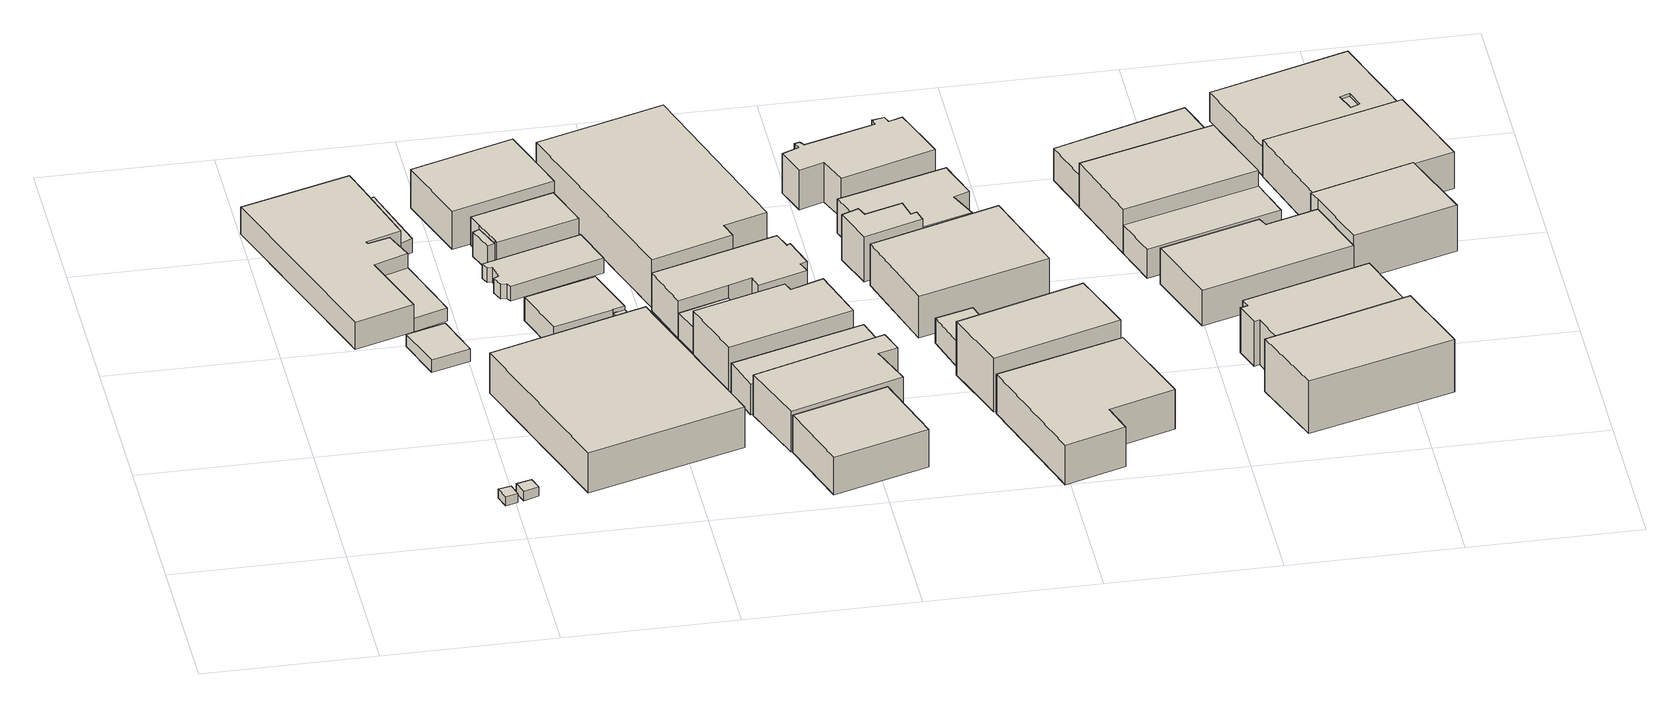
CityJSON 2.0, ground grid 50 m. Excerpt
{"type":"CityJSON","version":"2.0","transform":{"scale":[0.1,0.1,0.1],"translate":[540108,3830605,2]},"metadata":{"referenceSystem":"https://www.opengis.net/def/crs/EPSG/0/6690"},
"CityObjects":{
"building1":{"type":"Building","attributes":{"計測周辺長":16.02,"1/2500図郭":93,"区名":"住之江区","町丁目名称":"南港東３丁目","街区番号":4,"class":"3001","usage":"454","storeysAboveGround":1,"BuildingDetailAttribute.buildingRoofEdgeArea":15.94,"BuildingDetailAttribute.buildingStructureType":"610","BuildingDetailAttribute.buildingStructureOrgType":"2","BuildingDetailAttribute.detailedUsage":"1930","BuildingDetailAttribute.specifiedBuildingCoverageRate":0.6,"BuildingDetailAttribute.surveyYear":2017,"BuildingTsunamiRiskAttribute.description":"1","BuildingTsunamiRiskAttribute.rank":"1","BuildingTsunamiRiskAttribute.depth":0.04,"BuildingHighTideRiskAttribute.description":"1","BuildingHighTideRiskAttribute.rank":"2","BuildingHighTideRiskAttribute.depth":2.85,"BuildingIDAttribute.prefecture":"27","BuildingIDAttribute.city":"27125"},"geometry":[{"type":"Solid","lod":"1","boundaries":[[[[0,1,2,3]],[[2,4,5,3]],[[1,6,4,2]],[[0,7,6,1]],[[3,5,7,0]],[[4,6,7,5]]]]}]},
"building2":{"type":"Building","attributes":{"計測周辺長":18.03,"1/2500図郭":93,"区名":"住之江区","町丁目名称":"南港東３丁目","街区番号":4,"class":"3001","usage":"454","storeysAboveGround":1,"BuildingDetailAttribute.buildingRoofEdgeArea":20.28,"BuildingDetailAttribute.buildingStructureType":"610","BuildingDetailAttribute.buildingStructureOrgType":"2","BuildingDetailAttribute.detailedUsage":"1930","BuildingDetailAttribute.specifiedBuildingCoverageRate":0.6,"BuildingDetailAttribute.surveyYear":2017,"BuildingTsunamiRiskAttribute.description":"1","BuildingTsunamiRiskAttribute.rank":"1","BuildingTsunamiRiskAttribute.depth":0.1,"BuildingHighTideRiskAttribute.description":"1","BuildingHighTideRiskAttribute.rank":"2","BuildingHighTideRiskAttribute.depth":2.89,"BuildingIDAttribute.prefecture":"27","BuildingIDAttribute.city":"27125"},"geometry":[{"type":"Solid","lod":"1","boundaries":[[[[8,9,10,11]],[[10,12,13,11]],[[9,14,12,10]],[[8,15,14,9]],[[11,13,15,8]],[[12,14,15,13]]]]}]},
"building3":{"type":"Building","attributes":{"計測周辺長":208.59,"1/2500図郭":93,"区名":"住之江区","町丁目名称":"南港東３丁目","街区番号":4,"class":"3001","usage":"441","measuredHeight":8.8,"storeysAboveGround":1,"BuildingDetailAttribute.buildingRoofEdgeArea":1751.67,"BuildingDetailAttribute.buildingStructureType":"610","BuildingDetailAttribute.buildingStructureOrgType":"2","BuildingDetailAttribute.detailedUsage":"1510","BuildingDetailAttribute.specifiedBuildingCoverageRate":0.6,"BuildingDetailAttribute.surveyYear":2017,"BuildingTsunamiRiskAttribute.description":"1","BuildingTsunamiRiskAttribute.rank":"1","BuildingTsunamiRiskAttribute.depth":0.17,"BuildingHighTideRiskAttribute.description":"1","BuildingHighTideRiskAttribute.rank":"2","BuildingHighTideRiskAttribute.depth":2.84,"BuildingIDAttribute.prefecture":"27","BuildingIDAttribute.city":"27125"},"geometry":[{"type":"Solid","lod":"1","boundaries":[[[[16,17,18,19,20,21,22,23,24,25,26]],[[25,27,28,26]],[[24,29,27,25]],[[23,30,29,24]],[[22,31,30,23]],[[21,32,31,22]],[[20,33,32,21]],[[19,34,33,20]],[[18,35,34,19]],[[17,36,35,18]],[[16,37,36,17]],[[26,28,37,16]],[[27,29,30,31,32,33,34,35,36,37,28]]]]}]},
"building4":{"type":"Building","attributes":{"計測周辺長":52.98,"1/2500図郭":93,"区名":"住之江区","町丁目名称":"南港東３丁目","街区番号":4,"class":"3001","usage":"454","measuredHeight":3.9,"storeysAboveGround":1,"BuildingDetailAttribute.buildingRoofEdgeArea":173.56,"BuildingDetailAttribute.buildingStructureType":"610","BuildingDetailAttribute.buildingStructureOrgType":"2","BuildingDetailAttribute.detailedUsage":"1930","BuildingDetailAttribute.specifiedBuildingCoverageRate":0.6,"BuildingDetailAttribute.surveyYear":2017,"BuildingTsunamiRiskAttribute.description":"1","BuildingTsunamiRiskAttribute.rank":"1","BuildingTsunamiRiskAttribute.depth":0.05,"BuildingHighTideRiskAttribute.description":"1","BuildingHighTideRiskAttribute.rank":"2","BuildingHighTideRiskAttribute.depth":2.8,"BuildingIDAttribute.prefecture":"27","BuildingIDAttribute.city":"27125"},"geometry":[{"type":"Solid","lod":"1","boundaries":[[[[38,39,40,41]],[[40,42,43,41]],[[39,44,42,40]],[[38,45,44,39]],[[41,43,45,38]],[[42,44,45,43]]]]}]},
"building5":{"type":"Building","attributes":{"計測周辺長":66.57,"1/2500図郭":93,"区名":"住之江区","町丁目名称":"南港東３丁目","街区番号":4,"class":"3003","usage":"441","measuredHeight":4.3,"storeysAboveGround":1,"BuildingDetailAttribute.buildingRoofEdgeArea":240.69,"BuildingDetailAttribute.buildingStructureType":"610","BuildingDetailAttribute.buildingStructureOrgType":"2","BuildingDetailAttribute.detailedUsage":"1510","BuildingDetailAttribute.specifiedBuildingCoverageRate":0.6,"BuildingDetailAttribute.surveyYear":2017,"BuildingTsunamiRiskAttribute.description":"1","BuildingTsunamiRiskAttribute.rank":"1","BuildingTsunamiRiskAttribute.depth":0.24,"BuildingHighTideRiskAttribute.description":"1","BuildingHighTideRiskAttribute.rank":"2","BuildingHighTideRiskAttribute.depth":2.92,"BuildingIDAttribute.prefecture":"27","BuildingIDAttribute.city":"27125"},"geometry":[{"type":"Solid","lod":"1","boundaries":[[[[20,19,46,21]],[[46,47,48,21]],[[19,49,47,46]],[[20,50,49,19]],[[21,48,50,20]],[[47,49,50,48]]]]}]},
"building6":{"type":"Building","attributes":{"計測周辺長":54.64,"1/2500図郭":93,"区名":"住之江区","町丁目名称":"南港東３丁目","街区番号":4,"class":"3003","usage":"441","measuredHeight":4.6,"storeysAboveGround":1,"BuildingDetailAttribute.buildingRoofEdgeArea":91.12,"BuildingDetailAttribute.buildingStructureType":"610","BuildingDetailAttribute.buildingStructureOrgType":"2","BuildingDetailAttribute.detailedUsage":"1510","BuildingDetailAttribute.specifiedBuildingCoverageRate":0.6,"BuildingDetailAttribute.surveyYear":2017,"BuildingTsunamiRiskAttribute.description":"1","BuildingTsunamiRiskAttribute.rank":"1","BuildingTsunamiRiskAttribute.depth":0.3,"BuildingHighTideRiskAttribute.description":"1","BuildingHighTideRiskAttribute.rank":"2","BuildingHighTideRiskAttribute.depth":2.96,"BuildingIDAttribute.prefecture":"27","BuildingIDAttribute.city":"27125"},"geometry":[{"type":"Solid","lod":"1","boundaries":[[[[51,52,53,54]],[[53,55,56,54]],[[52,57,55,53]],[[51,58,57,52]],[[54,56,58,51]],[[55,57,58,56]]]]}]},
"building7":{"type":"Building","attributes":{"class":"3001","BuildingDetailAttribute.specifiedBuildingCoverageRate":0.6,"BuildingDetailAttribute.surveyYear":2017,"BuildingTsunamiRiskAttribute.description":"1","BuildingTsunamiRiskAttribute.rank":"1","BuildingTsunamiRiskAttribute.depth":0.11,"BuildingHighTideRiskAttribute.description":"1","BuildingHighTideRiskAttribute.rank":"2","BuildingHighTideRiskAttribute.depth":2.83,"BuildingIDAttribute.prefecture":"27","BuildingIDAttribute.city":"27125"},"geometry":[{"type":"Solid","lod":"1","boundaries":[[[[59,60,61,62]],[[61,63,64,62]],[[60,65,63,61]],[[59,66,65,60]],[[62,64,66,59]],[[63,65,66,64]]]]}]},
"building8":{"type":"Building","attributes":{"計測周辺長":209.37,"1/2500図郭":93,"区名":"住之江区","町丁目名称":"南港東３丁目","街区番号":4,"class":"3002","usage":"454","measuredHeight":13.2,"storeysAboveGround":4,"BuildingDetailAttribute.buildingRoofEdgeArea":2722.62,"BuildingDetailAttribute.buildingStructureType":"610","BuildingDetailAttribute.buildingStructureOrgType":"2","BuildingDetailAttribute.detailedUsage":"1930","BuildingDetailAttribute.specifiedBuildingCoverageRate":0.6,"BuildingDetailAttribute.surveyYear":2017,"BuildingTsunamiRiskAttribute.description":"1","BuildingTsunamiRiskAttribute.rank":"1","BuildingTsunamiRiskAttribute.depth":0.08,"BuildingHighTideRiskAttribute.description":"1","BuildingHighTideRiskAttribute.rank":"2","BuildingHighTideRiskAttribute.depth":2.81,"BuildingIDAttribute.prefecture":"27","BuildingIDAttribute.city":"27125"},"geometry":[{"type":"Solid","lod":"1","boundaries":[[[[67,68,69,70,71,72]],[[71,73,74,72]],[[70,75,73,71]],[[69,76,75,70]],[[68,77,76,69]],[[67,78,77,68]],[[72,74,78,67]],[[73,75,76,77,78,74]]]]}]},
"building9":{"type":"Building","attributes":{"計測周辺長":144.86,"1/2500図郭":93,"区名":"住之江区","町丁目名称":"南港東３丁目","街区番号":4,"class":"3003","usage":"441","measuredHeight":8,"storeysAboveGround":1,"BuildingDetailAttribute.buildingRoofEdgeArea":1150.3,"BuildingDetailAttribute.buildingStructureType":"610","BuildingDetailAttribute.buildingStructureOrgType":"2","BuildingDetailAttribute.detailedUsage":"1510","BuildingDetailAttribute.specifiedBuildingCoverageRate":0.6,"BuildingDetailAttribute.surveyYear":2017,"BuildingTsunamiRiskAttribute.description":"1","BuildingTsunamiRiskAttribute.rank":"1","BuildingTsunamiRiskAttribute.depth":0.11,"BuildingHighTideRiskAttribute.description":"1","BuildingHighTideRiskAttribute.rank":"2","BuildingHighTideRiskAttribute.depth":2.5,"BuildingIDAttribute.prefecture":"27","BuildingIDAttribute.city":"27125"},"geometry":[{"type":"Solid","lod":"1","boundaries":[[[[79,80,81,82]],[[81,83,84,82]],[[80,85,83,81]],[[79,86,85,80]],[[82,84,86,79]],[[83,85,86,84]]]]}]},
"building10":{"type":"Building","attributes":{"計測周辺長":77.62,"1/2500図郭":93,"区名":"住之江区","町丁目名称":"南港東３丁目","街区番号":4,"class":"3002","usage":"454","measuredHeight":7.7,"storeysAboveGround":1,"BuildingDetailAttribute.buildingRoofEdgeArea":370.32,"BuildingDetailAttribute.buildingStructureType":"610","BuildingDetailAttribute.buildingStructureOrgType":"2","BuildingDetailAttribute.detailedUsage":"1930","BuildingDetailAttribute.specifiedBuildingCoverageRate":0.6,"BuildingDetailAttribute.surveyYear":2017,"BuildingTsunamiRiskAttribute.description":"1","BuildingTsunamiRiskAttribute.rank":"1","BuildingTsunamiRiskAttribute.depth":0.07,"BuildingHighTideRiskAttribute.description":"1","BuildingHighTideRiskAttribute.rank":"2","BuildingHighTideRiskAttribute.depth":2.73,"BuildingIDAttribute.prefecture":"27","BuildingIDAttribute.city":"27125"},"geometry":[{"type":"Solid","lod":"1","boundaries":[[[[87,88,89,90,91,92]],[[91,93,94,92]],[[90,95,93,91]],[[89,96,95,90]],[[88,97,96,89]],[[87,98,97,88]],[[92,94,98,87]],[[93,95,96,97,98,94]]]]}]},
"building11":{"type":"Building","attributes":{"計測周辺長":144.86,"1/2500図郭":93,"区名":"住之江区","町丁目名称":"南港東３丁目","街区番号":4,"class":"3001","usage":"441","measuredHeight":12.6,"storeysAboveGround":1,"BuildingDetailAttribute.buildingRoofEdgeArea":1150.3,"BuildingDetailAttribute.buildingStructureType":"610","BuildingDetailAttribute.buildingStructureOrgType":"2","BuildingDetailAttribute.detailedUsage":"1510","BuildingDetailAttribute.specifiedBuildingCoverageRate":0.6,"BuildingDetailAttribute.surveyYear":2017,"BuildingTsunamiRiskAttribute.description":"1","BuildingTsunamiRiskAttribute.rank":"1","BuildingTsunamiRiskAttribute.depth":0.24,"BuildingHighTideRiskAttribute.description":"1","BuildingHighTideRiskAttribute.rank":"2","BuildingHighTideRiskAttribute.depth":2.45,"BuildingIDAttribute.prefecture":"27","BuildingIDAttribute.city":"27125"},"geometry":[{"type":"Solid","lod":"1","boundaries":[[[[99,100,101,102]],[[101,103,104,102]],[[100,105,103,101]],[[99,106,105,100]],[[102,104,106,99]],[[103,105,106,104]]]]}]},
"building12":{"type":"Building","attributes":{"計測周辺長":89.77,"1/2500図郭":93,"区名":"住之江区","町丁目名称":"南港東３丁目","街区番号":4,"class":"3001","usage":"441","measuredHeight":4.7,"storeysAboveGround":1,"BuildingDetailAttribute.buildingRoofEdgeArea":402.97,"BuildingDetailAttribute.buildingStructureType":"610","BuildingDetailAttribute.buildingStructureOrgType":"2","BuildingDetailAttribute.detailedUsage":"1510","BuildingDetailAttribute.specifiedBuildingCoverageRate":0.6,"BuildingDetailAttribute.surveyYear":2017,"BuildingTsunamiRiskAttribute.description":"1","BuildingTsunamiRiskAttribute.rank":"1","BuildingTsunamiRiskAttribute.depth":0.12,"BuildingHighTideRiskAttribute.description":"1","BuildingHighTideRiskAttribute.rank":"2","BuildingHighTideRiskAttribute.depth":2.86,"BuildingIDAttribute.prefecture":"27","BuildingIDAttribute.city":"27125"},"geometry":[{"type":"Solid","lod":"1","boundaries":[[[[107,108,109,110,111,112,113,114,115,116]],[[115,117,118,116]],[[114,119,117,115]],[[113,120,119,114]],[[112,121,120,113]],[[111,122,121,112]],[[110,123,122,111]],[[109,124,123,110]],[[108,125,124,109]],[[107,126,125,108]],[[116,118,126,107]],[[117,119,120,121,122,123,124,125,126,118]]]]}]},
"building13":{"type":"Building","attributes":{"計測周辺長":144.86,"1/2500図郭":93,"区名":"住之江区","町丁目名称":"南港東３丁目","街区番号":4,"class":"3001","usage":"441","measuredHeight":9.1,"storeysAboveGround":1,"BuildingDetailAttribute.buildingRoofEdgeArea":1150.3,"BuildingDetailAttribute.buildingStructureType":"610","BuildingDetailAttribute.buildingStructureOrgType":"2","BuildingDetailAttribute.detailedUsage":"1510","BuildingDetailAttribute.specifiedBuildingCoverageRate":0.6,"BuildingDetailAttribute.surveyYear":2017,"BuildingTsunamiRiskAttribute.description":"1","BuildingTsunamiRiskAttribute.rank":"1","BuildingTsunamiRiskAttribute.depth":0.12,"BuildingHighTideRiskAttribute.description":"1","BuildingHighTideRiskAttribute.rank":"2","BuildingHighTideRiskAttribute.depth":2.5,"BuildingIDAttribute.prefecture":"27","BuildingIDAttribute.city":"27125"},"geometry":[{"type":"Solid","lod":"1","boundaries":[[[[127,128,129,130,131,132]],[[131,133,134,132]],[[130,135,133,131]],[[129,136,135,130]],[[128,137,136,129]],[[127,138,137,128]],[[132,134,138,127]],[[133,135,136,137,138,134]]]]}]},
"building14":{"type":"Building","attributes":{"計測周辺長":27.69,"1/2500図郭":93,"区名":"住之江区","町丁目名称":"南港東３丁目","街区番号":4,"class":"3003","usage":"454","measuredHeight":6.5,"storeysAboveGround":1,"BuildingDetailAttribute.buildingRoofEdgeArea":37.56,"BuildingDetailAttribute.buildingStructureType":"610","BuildingDetailAttribute.buildingStructureOrgType":"2","BuildingDetailAttribute.detailedUsage":"1930","BuildingDetailAttribute.specifiedBuildingCoverageRate":0.6,"BuildingDetailAttribute.surveyYear":2017,"BuildingTsunamiRiskAttribute.description":"1","BuildingTsunamiRiskAttribute.rank":"1","BuildingTsunamiRiskAttribute.depth":0.22,"BuildingHighTideRiskAttribute.description":"1","BuildingHighTideRiskAttribute.rank":"2","BuildingHighTideRiskAttribute.depth":2.85,"BuildingIDAttribute.prefecture":"27","BuildingIDAttribute.city":"27125"},"geometry":[{"type":"Solid","lod":"1","boundaries":[[[[92,139,140,88]],[[140,141,142,88]],[[139,143,141,140]],[[92,144,143,139]],[[88,142,144,92]],[[141,143,144,142]]]]}]},
"building15":{"type":"Building","attributes":{"計測周辺長":47.52,"1/2500図郭":93,"区名":"住之江区","町丁目名称":"南港東３丁目","街区番号":4,"class":"3001","usage":"441","measuredHeight":8.3,"storeysAboveGround":1,"BuildingDetailAttribute.buildingRoofEdgeArea":127.68,"BuildingDetailAttribute.buildingStructureType":"610","BuildingDetailAttribute.buildingStructureOrgType":"2","BuildingDetailAttribute.detailedUsage":"1520","BuildingDetailAttribute.specifiedBuildingCoverageRate":0.6,"BuildingDetailAttribute.surveyYear":2017,"BuildingTsunamiRiskAttribute.description":"1","BuildingTsunamiRiskAttribute.rank":"1","BuildingTsunamiRiskAttribute.depth":0.08,"BuildingHighTideRiskAttribute.description":"1","BuildingHighTideRiskAttribute.rank":"2","BuildingHighTideRiskAttribute.depth":2.7,"BuildingIDAttribute.prefecture":"27","BuildingIDAttribute.city":"27125"},"geometry":[{"type":"Solid","lod":"1","boundaries":[[[[145,146,147,148]],[[147,149,150,148]],[[146,151,149,147]],[[145,152,151,146]],[[148,150,152,145]],[[149,151,152,150]]]]}]},
"building16":{"type":"Building","attributes":{"計測周辺長":106.59,"1/2500図郭":93,"区名":"住之江区","町丁目名称":"南港東３丁目","街区番号":4,"class":"3001","usage":"441","measuredHeight":12.1,"storeysAboveGround":1,"BuildingDetailAttribute.buildingRoofEdgeArea":702.62,"BuildingDetailAttribute.buildingStructureType":"610","BuildingDetailAttribute.buildingStructureOrgType":"2","BuildingDetailAttribute.detailedUsage":"1520","BuildingDetailAttribute.specifiedBuildingCoverageRate":0.6,"BuildingDetailAttribute.surveyYear":2017,"BuildingTsunamiRiskAttribute.description":"1","BuildingTsunamiRiskAttribute.rank":"1","BuildingTsunamiRiskAttribute.depth":0.26,"BuildingHighTideRiskAttribute.description":"1","BuildingHighTideRiskAttribute.rank":"2","BuildingHighTideRiskAttribute.depth":2.77,"BuildingIDAttribute.prefecture":"27","BuildingIDAttribute.city":"27125"},"geometry":[{"type":"Solid","lod":"1","boundaries":[[[[153,154,155,156]],[[155,157,158,156]],[[154,159,157,155]],[[153,160,159,154]],[[156,158,160,153]],[[157,159,160,158]]]]}]},
"building17":{"type":"Building","attributes":{"計測周辺長":209.86,"1/2500図郭":93,"区名":"住之江区","町丁目名称":"南港東３丁目","街区番号":4,"class":"3001","usage":"441","measuredHeight":15.5,"storeysAboveGround":1,"BuildingDetailAttribute.buildingRoofEdgeArea":2501.69,"BuildingDetailAttribute.buildingStructureType":"610","BuildingDetailAttribute.buildingStructureOrgType":"2","BuildingDetailAttribute.detailedUsage":"1520","BuildingDetailAttribute.specifiedBuildingCoverageRate":0.6,"BuildingDetailAttribute.surveyYear":2017,"BuildingTsunamiRiskAttribute.description":"1","BuildingTsunamiRiskAttribute.rank":"1","BuildingTsunamiRiskAttribute.depth":0.43,"BuildingHighTideRiskAttribute.description":"1","BuildingHighTideRiskAttribute.rank":"2","BuildingHighTideRiskAttribute.depth":2.85,"BuildingIDAttribute.prefecture":"27","BuildingIDAttribute.city":"27125"},"geometry":[{"type":"Solid","lod":"1","boundaries":[[[[161,162,163,164,165,166]],[[165,167,168,166]],[[164,169,167,165]],[[163,170,169,164]],[[162,171,170,163]],[[161,172,171,162]],[[166,168,172,161]],[[167,169,170,171,172,168]]]]}]},
"building18":{"type":"Building","attributes":{"計測周辺長":118.77,"1/2500図郭":93,"区名":"住之江区","町丁目名称":"南港東３丁目","街区番号":4,"class":"3001","usage":"441","measuredHeight":14.3,"storeysAboveGround":1,"BuildingDetailAttribute.buildingRoofEdgeArea":764.09,"BuildingDetailAttribute.buildingStructureType":"610","BuildingDetailAttribute.buildingStructureOrgType":"2","BuildingDetailAttribute.detailedUsage":"1520","BuildingDetailAttribute.specifiedBuildingCoverageRate":0.6,"BuildingDetailAttribute.surveyYear":2017,"BuildingTsunamiRiskAttribute.description":"1","BuildingTsunamiRiskAttribute.rank":"1","BuildingTsunamiRiskAttribute.depth":0.09,"BuildingHighTideRiskAttribute.description":"1","BuildingHighTideRiskAttribute.rank":"2","BuildingHighTideRiskAttribute.depth":2.64,"BuildingIDAttribute.prefecture":"27","BuildingIDAttribute.city":"27125"},"geometry":[{"type":"Solid","lod":"1","boundaries":[[[[173,174,175,176,177,178]],[[177,179,180,178]],[[176,181,179,177]],[[175,182,181,176]],[[174,183,182,175]],[[173,184,183,174]],[[178,180,184,173]],[[179,181,182,183,184,180]]]]}]},
"building19":{"type":"Building","attributes":{"計測周辺長":112.13,"1/2500図郭":93,"区名":"住之江区","町丁目名称":"南港東３丁目","街区番号":4,"class":"3001","usage":"441","measuredHeight":13.2,"storeysAboveGround":1,"BuildingDetailAttribute.buildingRoofEdgeArea":731.84,"BuildingDetailAttribute.buildingStructureType":"610","BuildingDetailAttribute.buildingStructureOrgType":"2","BuildingDetailAttribute.detailedUsage":"1520","BuildingDetailAttribute.specifiedBuildingCoverageRate":0.6,"BuildingDetailAttribute.surveyYear":2017,"BuildingTsunamiRiskAttribute.description":"1","BuildingTsunamiRiskAttribute.rank":"1","BuildingTsunamiRiskAttribute.depth":0.3,"BuildingHighTideRiskAttribute.description":"1","BuildingHighTideRiskAttribute.rank":"2","BuildingHighTideRiskAttribute.depth":2.77,"BuildingIDAttribute.prefecture":"27","BuildingIDAttribute.city":"27125"},"geometry":[{"type":"Solid","lod":"1","boundaries":[[[[185,186,187,188,189,190]],[[189,191,192,190]],[[188,193,191,189]],[[187,194,193,188]],[[186,195,194,187]],[[185,196,195,186]],[[190,192,196,185]],[[191,193,194,195,196,192]]]]}]},
"building20":{"type":"Building","attributes":{"計測周辺長":111.42,"1/2500図郭":93,"区名":"住之江区","町丁目名称":"南港東３丁目","街区番号":4,"class":"3001","usage":"441","measuredHeight":12.3,"storeysAboveGround":1,"BuildingDetailAttribute.buildingRoofEdgeArea":612.11,"BuildingDetailAttribute.buildingStructureType":"610","BuildingDetailAttribute.buildingStructureOrgType":"2","BuildingDetailAttribute.detailedUsage":"1520","BuildingDetailAttribute.specifiedBuildingCoverageRate":0.6,"BuildingDetailAttribute.surveyYear":2017,"BuildingTsunamiRiskAttribute.description":"1","BuildingTsunamiRiskAttribute.rank":"1","BuildingTsunamiRiskAttribute.depth":0.24,"BuildingHighTideRiskAttribute.description":"1","BuildingHighTideRiskAttribute.rank":"2","BuildingHighTideRiskAttribute.depth":2.44,"BuildingIDAttribute.prefecture":"27","BuildingIDAttribute.city":"27125"},"geometry":[{"type":"Solid","lod":"1","boundaries":[[[[197,198,199,200,201,202,203,204,205,145,148]],[[145,206,207,148]],[[205,208,206,145]],[[204,209,208,205]],[[203,210,209,204]],[[202,211,210,203]],[[201,212,211,202]],[[200,213,212,201]],[[199,214,213,200]],[[198,215,214,199]],[[197,216,215,198]],[[148,207,216,197]],[[206,208,209,210,211,212,213,214,215,216,207]]]]}]},
"building21":{"type":"Building","attributes":{"計測周辺長":104.55,"1/2500図郭":93,"区名":"住之江区","町丁目名称":"南港東３丁目","街区番号":4,"class":"3001","usage":"441","measuredHeight":9.8,"storeysAboveGround":1,"BuildingDetailAttribute.buildingRoofEdgeArea":466.69,"BuildingDetailAttribute.buildingStructureType":"610","BuildingDetailAttribute.buildingStructureOrgType":"2","BuildingDetailAttribute.detailedUsage":"1520","BuildingDetailAttribute.specifiedBuildingCoverageRate":0.6,"BuildingDetailAttribute.surveyYear":2017,"BuildingTsunamiRiskAttribute.description":"1","BuildingTsunamiRiskAttribute.rank":"1","BuildingTsunamiRiskAttribute.depth":0.04,"BuildingHighTideRiskAttribute.description":"1","BuildingHighTideRiskAttribute.rank":"2","BuildingHighTideRiskAttribute.depth":2.48,"BuildingIDAttribute.prefecture":"27","BuildingIDAttribute.city":"27125"},"geometry":[{"type":"Solid","lod":"1","boundaries":[[[[217,218,219,220]],[[219,221,222,220]],[[218,223,221,219]],[[217,224,223,218]],[[220,222,224,217]],[[221,223,224,222]]]]}]},
"building22":{"type":"Building","attributes":{"計測周辺長":62.73,"1/2500図郭":93,"区名":"住之江区","町丁目名称":"南港東３丁目","街区番号":3,"class":"3001","usage":"401","measuredHeight":14.7,"storeysAboveGround":4,"BuildingDetailAttribute.buildingRoofEdgeArea":185.2,"BuildingDetailAttribute.buildingStructureType":"610","BuildingDetailAttribute.buildingStructureOrgType":"2","BuildingDetailAttribute.detailedUsage":"1310","BuildingDetailAttribute.specifiedBuildingCoverageRate":0.6,"BuildingDetailAttribute.surveyYear":2017,"BuildingTsunamiRiskAttribute.description":"1","BuildingTsunamiRiskAttribute.rank":"1","BuildingTsunamiRiskAttribute.depth":0.13,"BuildingHighTideRiskAttribute.description":"1","BuildingHighTideRiskAttribute.rank":"2","BuildingHighTideRiskAttribute.depth":2.29,"BuildingIDAttribute.prefecture":"27","BuildingIDAttribute.city":"27125"},"geometry":[{"type":"Solid","lod":"1","boundaries":[[[[225,226,227,228,229,230,231,232,233]],[[232,234,235,233]],[[231,236,234,232]],[[230,237,236,231]],[[229,238,237,230]],[[228,239,238,229]],[[227,240,239,228]],[[226,241,240,227]],[[225,242,241,226]],[[233,235,242,225]],[[234,236,237,238,239,240,241,242,235]]]]}]},
"building23":{"type":"Building","attributes":{"計測周辺長":50.51,"1/2500図郭":93,"区名":"住之江区","町丁目名称":"南港東３丁目","街区番号":3,"class":"3001","usage":"401","measuredHeight":8.1,"storeysAboveGround":2,"BuildingDetailAttribute.buildingRoofEdgeArea":141,"BuildingDetailAttribute.buildingStructureType":"603","BuildingDetailAttribute.buildingStructureOrgType":"3","BuildingDetailAttribute.detailedUsage":"1310","BuildingDetailAttribute.specifiedBuildingCoverageRate":0.6,"BuildingDetailAttribute.surveyYear":2017,"BuildingTsunamiRiskAttribute.description":"1","BuildingTsunamiRiskAttribute.rank":"1","BuildingTsunamiRiskAttribute.depth":0.09,"BuildingHighTideRiskAttribute.description":"1","BuildingHighTideRiskAttribute.rank":"2","BuildingHighTideRiskAttribute.depth":2.53,"BuildingIDAttribute.prefecture":"27","BuildingIDAttribute.city":"27125"},"geometry":[{"type":"Solid","lod":"1","boundaries":[[[[243,244,245,246,247,248]],[[247,249,250,248]],[[246,251,249,247]],[[245,252,251,246]],[[244,253,252,245]],[[243,254,253,244]],[[248,250,254,243]],[[249,251,252,253,254,250]]]]}]},
"building24":{"type":"Building","attributes":{"計測周辺長":15.5,"1/2500図郭":93,"区名":"住之江区","町丁目名称":"南港東３丁目","街区番号":3,"class":"3001","usage":"401","storeysAboveGround":1,"BuildingDetailAttribute.buildingRoofEdgeArea":12.38,"BuildingDetailAttribute.buildingStructureType":"610","BuildingDetailAttribute.buildingStructureOrgType":"2","BuildingDetailAttribute.detailedUsage":"1310","BuildingDetailAttribute.specifiedBuildingCoverageRate":0.6,"BuildingDetailAttribute.surveyYear":2017,"BuildingTsunamiRiskAttribute.description":"1","BuildingTsunamiRiskAttribute.rank":"1","BuildingTsunamiRiskAttribute.depth":0.27,"BuildingHighTideRiskAttribute.description":"1","BuildingHighTideRiskAttribute.rank":"2","BuildingHighTideRiskAttribute.depth":2.71,"BuildingIDAttribute.prefecture":"27","BuildingIDAttribute.city":"27125"},"geometry":[{"type":"Solid","lod":"1","boundaries":[[[[255,256,257,258]],[[257,259,260,258]],[[256,261,259,257]],[[255,262,261,256]],[[258,260,262,255]],[[259,261,262,260]]]]}]},
"building25":{"type":"Building","attributes":{"計測周辺長":114.02,"1/2500図郭":93,"区名":"住之江区","町丁目名称":"南港東３丁目","街区番号":3,"class":"3001","usage":"441","measuredHeight":7.1,"storeysAboveGround":1,"BuildingDetailAttribute.buildingRoofEdgeArea":618.15,"BuildingDetailAttribute.buildingStructureType":"610","BuildingDetailAttribute.buildingStructureOrgType":"2","BuildingDetailAttribute.detailedUsage":"1520","BuildingDetailAttribute.specifiedBuildingCoverageRate":0.6,"BuildingDetailAttribute.surveyYear":2017,"BuildingHighTideRiskAttribute.description":"1","BuildingHighTideRiskAttribute.rank":"2","BuildingHighTideRiskAttribute.depth":2.15,"BuildingIDAttribute.prefecture":"27","BuildingIDAttribute.city":"27125"},"geometry":[{"type":"Solid","lod":"1","boundaries":[[[[263,264,265,266]],[[265,267,268,266]],[[264,269,267,265]],[[263,270,269,264]],[[266,268,270,263]],[[267,269,270,268]]]]}]},
"building26":{"type":"Building","attributes":{"計測周辺長":119.52,"1/2500図郭":93,"区名":"住之江区","町丁目名称":"南港東３丁目","街区番号":3,"class":"3001","usage":"441","measuredHeight":12.8,"storeysAboveGround":1,"BuildingDetailAttribute.buildingRoofEdgeArea":650.16,"BuildingDetailAttribute.buildingStructureType":"610","BuildingDetailAttribute.buildingStructureOrgType":"2","BuildingDetailAttribute.detailedUsage":"1520","BuildingDetailAttribute.specifiedBuildingCoverageRate":0.6,"BuildingDetailAttribute.surveyYear":2017,"BuildingTsunamiRiskAttribute.description":"1","BuildingTsunamiRiskAttribute.rank":"1","BuildingTsunamiRiskAttribute.depth":0.05,"BuildingHighTideRiskAttribute.description":"1","BuildingHighTideRiskAttribute.rank":"2","BuildingHighTideRiskAttribute.depth":2.18,"BuildingIDAttribute.prefecture":"27","BuildingIDAttribute.city":"27125"},"geometry":[{"type":"Solid","lod":"1","boundaries":[[[[271,272,273,274,275,276,277,278,279,280,281,282,283,284]],[[283,285,286,284]],[[282,287,285,283]],[[281,288,287,282]],[[280,289,288,281]],[[279,290,289,280]],[[278,291,290,279]],[[277,292,291,278]],[[276,293,292,277]],[[275,294,293,276]],[[274,295,294,275]],[[273,296,295,274]],[[272,297,296,273]],[[271,298,297,272]],[[284,286,298,271]],[[285,287,288,289,290,291,292,293,294,295,296,297,298,286]]]]}]},
"building27":{"type":"Building","attributes":{"計測周辺長":114.02,"1/2500図郭":93,"区名":"住之江区","町丁目名称":"南港東３丁目","街区番号":3,"class":"3001","usage":"441","measuredHeight":11.1,"storeysAboveGround":1,"BuildingDetailAttribute.buildingRoofEdgeArea":618.15,"BuildingDetailAttribute.buildingStructureType":"610","BuildingDetailAttribute.buildingStructureOrgType":"2","BuildingDetailAttribute.detailedUsage":"1520","BuildingDetailAttribute.specifiedBuildingCoverageRate":0.6,"BuildingDetailAttribute.surveyYear":2017,"BuildingTsunamiRiskAttribute.description":"1","BuildingTsunamiRiskAttribute.rank":"1","BuildingTsunamiRiskAttribute.depth":0.26,"BuildingHighTideRiskAttribute.description":"1","BuildingHighTideRiskAttribute.rank":"2","BuildingHighTideRiskAttribute.depth":1.99,"BuildingIDAttribute.prefecture":"27","BuildingIDAttribute.city":"27125"},"geometry":[{"type":"Solid","lod":"1","boundaries":[[[[299,300,301,302,303,304,305,306,307,308,309]],[[308,310,311,309]],[[307,312,310,308]],[[306,313,312,307]],[[305,314,313,306]],[[304,315,314,305]],[[303,316,315,304]],[[302,317,316,303]],[[301,318,317,302]],[[300,319,318,301]],[[299,320,319,300]],[[309,311,320,299]],[[310,312,313,314,315,316,317,318,319,320,311]]]]}]},
"building28":{"type":"Building","attributes":{"計測周辺長":115.59,"1/2500図郭":93,"区名":"住之江区","町丁目名称":"南港東３丁目","街区番号":3,"class":"3001","usage":"441","measuredHeight":13.5,"storeysAboveGround":1,"BuildingDetailAttribute.buildingRoofEdgeArea":707.44,"BuildingDetailAttribute.buildingStructureType":"610","BuildingDetailAttribute.buildingStructureOrgType":"2","BuildingDetailAttribute.detailedUsage":"1520","BuildingDetailAttribute.specifiedBuildingCoverageRate":0.6,"BuildingDetailAttribute.surveyYear":2017,"BuildingTsunamiRiskAttribute.description":"1","BuildingTsunamiRiskAttribute.rank":"1","BuildingTsunamiRiskAttribute.depth":0.13,"BuildingHighTideRiskAttribute.description":"1","BuildingHighTideRiskAttribute.rank":"2","BuildingHighTideRiskAttribute.depth":2.75,"BuildingIDAttribute.prefecture":"27","BuildingIDAttribute.city":"27125"},"geometry":[{"type":"Solid","lod":"1","boundaries":[[[[321,322,323,324,325]],[[324,326,327,325]],[[323,328,326,324]],[[322,329,328,323]],[[321,330,329,322]],[[325,327,330,321]],[[326,328,329,330,327]]]]}]},
"building29":{"type":"Building","attributes":{"計測周辺長":157.67,"1/2500図郭":93,"区名":"住之江区","町丁目名称":"南港東３丁目","街区番号":3,"class":"3003","usage":"441","measuredHeight":12.8,"storeysAboveGround":1,"BuildingDetailAttribute.buildingRoofEdgeArea":1354.44,"BuildingDetailAttribute.buildingStructureType":"610","BuildingDetailAttribute.buildingStructureOrgType":"2","BuildingDetailAttribute.detailedUsage":"1520","BuildingDetailAttribute.specifiedBuildingCoverageRate":0.6,"BuildingDetailAttribute.surveyYear":2017,"BuildingTsunamiRiskAttribute.description":"1","BuildingTsunamiRiskAttribute.rank":"1","BuildingTsunamiRiskAttribute.depth":0.38,"BuildingHighTideRiskAttribute.description":"1","BuildingHighTideRiskAttribute.rank":"2","BuildingHighTideRiskAttribute.depth":2.86,"BuildingIDAttribute.prefecture":"27","BuildingIDAttribute.city":"27125"},"geometry":[{"type":"Solid","lod":"1","boundaries":[[[[331,332,333,334,335,336]],[[335,337,338,336]],[[334,339,337,335]],[[333,340,339,334]],[[332,341,340,333]],[[331,342,341,332]],[[336,338,342,331]],[[337,339,340,341,342,338]]]]}]},
"building30":{"type":"Building","attributes":{"計測周辺長":121.11,"1/2500図郭":93,"区名":"住之江区","町丁目名称":"南港東３丁目","街区番号":3,"class":"3001","usage":"441","measuredHeight":17.4,"storeysAboveGround":1,"BuildingDetailAttribute.buildingRoofEdgeArea":831.87,"BuildingDetailAttribute.buildingStructureType":"610","BuildingDetailAttribute.buildingStructureOrgType":"2","BuildingDetailAttribute.detailedUsage":"1520","BuildingDetailAttribute.specifiedBuildingCoverageRate":0.6,"BuildingDetailAttribute.surveyYear":2017,"BuildingTsunamiRiskAttribute.description":"1","BuildingTsunamiRiskAttribute.rank":"2","BuildingTsunamiRiskAttribute.depth":0.57,"BuildingHighTideRiskAttribute.description":"1","BuildingHighTideRiskAttribute.rank":"3","BuildingHighTideRiskAttribute.depth":3.01,"BuildingIDAttribute.prefecture":"27","BuildingIDAttribute.city":"27125"},"geometry":[{"type":"Solid","lod":"1","boundaries":[[[[343,344,345,346]],[[345,347,348,346]],[[344,349,347,345]],[[343,350,349,344]],[[346,348,350,343]],[[347,349,350,348]]]]}]},
"building31":{"type":"Building","attributes":{"計測周辺長":192.29,"1/2500図郭":93,"区名":"住之江区","町丁目名称":"南港東３丁目","街区番号":2,"class":"3001","usage":"441","measuredHeight":10.4,"storeysAboveGround":1,"BuildingDetailAttribute.buildingRoofEdgeArea":2269.41,"BuildingDetailAttribute.buildingStructureType":"610","BuildingDetailAttribute.buildingStructureOrgType":"2","BuildingDetailAttribute.detailedUsage":"1510","BuildingDetailAttribute.specifiedBuildingCoverageRate":0.6,"BuildingDetailAttribute.surveyYear":2017,"BuildingTsunamiRiskAttribute.description":"1","BuildingTsunamiRiskAttribute.rank":"1","BuildingTsunamiRiskAttribute.depth":0.39,"BuildingHighTideRiskAttribute.description":"1","BuildingHighTideRiskAttribute.rank":"2","BuildingHighTideRiskAttribute.depth":2.56,"BuildingIDAttribute.prefecture":"27","BuildingIDAttribute.city":"27125"},"geometry":[{"type":"Solid","lod":"1","boundaries":[[[[351,352,353,354]],[[353,355,356,354]],[[352,357,355,353]],[[351,358,357,352]],[[354,356,358,351]],[[355,357,358,356]]]]}]},
"building32":{"type":"Building","attributes":{"計測周辺長":192.29,"1/2500図郭":93,"区名":"住之江区","町丁目名称":"南港東３丁目","街区番号":2,"class":"3001","usage":"441","measuredHeight":14.3,"storeysAboveGround":1,"BuildingDetailAttribute.buildingRoofEdgeArea":2269.41,"BuildingDetailAttribute.buildingStructureType":"610","BuildingDetailAttribute.buildingStructureOrgType":"2","BuildingDetailAttribute.detailedUsage":"1510","BuildingDetailAttribute.specifiedBuildingCoverageRate":0.6,"BuildingDetailAttribute.surveyYear":2017,"BuildingTsunamiRiskAttribute.description":"1","BuildingTsunamiRiskAttribute.rank":"1","BuildingTsunamiRiskAttribute.depth":0.35,"BuildingHighTideRiskAttribute.description":"1","BuildingHighTideRiskAttribute.rank":"2","BuildingHighTideRiskAttribute.depth":2.56,"BuildingIDAttribute.prefecture":"27","BuildingIDAttribute.city":"27125"},"geometry":[{"type":"Solid","lod":"1","boundaries":[[[[359,360,361,362]],[[361,363,364,362]],[[360,365,363,361]],[[359,366,365,360]],[[362,364,366,359]],[[363,365,366,364]]]]}]},
"building33":{"type":"Building","attributes":{"計測周辺長":192.29,"1/2500図郭":93,"区名":"住之江区","町丁目名称":"南港東３丁目","街区番号":2,"class":"3001","usage":"441","measuredHeight":9.3,"storeysAboveGround":1,"BuildingDetailAttribute.buildingRoofEdgeArea":2269.41,"BuildingDetailAttribute.buildingStructureType":"610","BuildingDetailAttribute.buildingStructureOrgType":"2","BuildingDetailAttribute.detailedUsage":"1510","BuildingDetailAttribute.specifiedBuildingCoverageRate":0.6,"BuildingDetailAttribute.surveyYear":2017,"BuildingTsunamiRiskAttribute.description":"1","BuildingTsunamiRiskAttribute.rank":"2","BuildingTsunamiRiskAttribute.depth":0.51,"BuildingHighTideRiskAttribute.description":"1","BuildingHighTideRiskAttribute.rank":"2","BuildingHighTideRiskAttribute.depth":2.61,"BuildingIDAttribute.prefecture":"27","BuildingIDAttribute.city":"27125"},"geometry":[{"type":"Solid","lod":"1","boundaries":[[[[360,367,368,361]],[[368,369,370,361]],[[367,371,369,368]],[[360,372,371,367]],[[361,370,372,360]],[[369,371,372,370]]]]}]},
"building34":{"type":"Building","attributes":{"計測周辺長":235.49,"1/2500図郭":93,"区名":"住之江区","町丁目名称":"南港東３丁目","街区番号":2,"class":"3001","usage":"441","measuredHeight":11.6,"storeysAboveGround":1,"BuildingDetailAttribute.buildingRoofEdgeArea":2123.81,"BuildingDetailAttribute.buildingStructureType":"610","BuildingDetailAttribute.buildingStructureOrgType":"2","BuildingDetailAttribute.detailedUsage":"1520","BuildingDetailAttribute.specifiedBuildingCoverageRate":0.6,"BuildingDetailAttribute.surveyYear":2017,"BuildingTsunamiRiskAttribute.description":"1","BuildingTsunamiRiskAttribute.rank":"1","BuildingTsunamiRiskAttribute.depth":0.22,"BuildingHighTideRiskAttribute.description":"1","BuildingHighTideRiskAttribute.rank":"2","BuildingHighTideRiskAttribute.depth":2.44,"BuildingIDAttribute.prefecture":"27","BuildingIDAttribute.city":"27125"},"geometry":[{"type":"Solid","lod":"1","boundaries":[[[[373,374,375,376,377,378]],[[377,379,380,378]],[[376,381,379,377]],[[375,382,381,376]],[[374,383,382,375]],[[373,384,383,374]],[[378,380,384,373]],[[379,381,382,383,384,380]]]]}]},
"building35":{"type":"Building","attributes":{"計測周辺長":174.43,"1/2500図郭":93,"区名":"住之江区","町丁目名称":"南港東３丁目","街区番号":2,"class":"3001","usage":"441","measuredHeight":17,"storeysAboveGround":1,"BuildingDetailAttribute.buildingRoofEdgeArea":1717.14,"BuildingDetailAttribute.buildingStructureType":"610","BuildingDetailAttribute.buildingStructureOrgType":"2","BuildingDetailAttribute.detailedUsage":"1510","BuildingDetailAttribute.specifiedBuildingCoverageRate":0.6,"BuildingDetailAttribute.surveyYear":2017,"BuildingTsunamiRiskAttribute.description":"1","BuildingTsunamiRiskAttribute.rank":"1","BuildingTsunamiRiskAttribute.depth":0.05,"BuildingHighTideRiskAttribute.description":"1","BuildingHighTideRiskAttribute.rank":"2","BuildingHighTideRiskAttribute.depth":2.02,"BuildingIDAttribute.prefecture":"27","BuildingIDAttribute.city":"27125"},"geometry":[{"type":"Solid","lod":"1","boundaries":[[[[385,386,387,388]],[[387,389,390,388]],[[386,391,389,387]],[[385,392,391,386]],[[388,390,392,385]],[[389,391,392,390]]]]}]},
"building36":{"type":"Building","attributes":{"計測周辺長":122.21,"1/2500図郭":93,"区名":"住之江区","町丁目名称":"南港東３丁目","街区番号":2,"class":"3001","usage":"441","measuredHeight":14.5,"storeysAboveGround":1,"BuildingDetailAttribute.buildingRoofEdgeArea":857.28,"BuildingDetailAttribute.buildingStructureType":"610","BuildingDetailAttribute.buildingStructureOrgType":"2","BuildingDetailAttribute.detailedUsage":"1510","BuildingDetailAttribute.specifiedBuildingCoverageRate":0.6,"BuildingDetailAttribute.surveyYear":2017,"BuildingTsunamiRiskAttribute.description":"1","BuildingTsunamiRiskAttribute.rank":"1","BuildingTsunamiRiskAttribute.depth":0.02,"BuildingHighTideRiskAttribute.description":"1","BuildingHighTideRiskAttribute.rank":"2","BuildingHighTideRiskAttribute.depth":1.93,"BuildingIDAttribute.prefecture":"27","BuildingIDAttribute.city":"27125"},"geometry":[{"type":"Solid","lod":"1","boundaries":[[[[393,394,395,396,397,398,399,400]],[[399,401,402,400]],[[398,403,401,399]],[[397,404,403,398]],[[396,405,404,397]],[[395,406,405,396]],[[394,407,406,395]],[[393,408,407,394]],[[400,402,408,393]],[[401,403,404,405,406,407,408,402]]]]}]},
"building37":{"type":"Building","attributes":{"計測周辺長":235.49,"1/2500図郭":93,"区名":"住之江区","町丁目名称":"南港東３丁目","街区番号":2,"class":"3001","usage":"441","measuredHeight":14.9,"storeysAboveGround":1,"BuildingDetailAttribute.buildingRoofEdgeArea":2123.81,"BuildingDetailAttribute.buildingStructureType":"610","BuildingDetailAttribute.buildingStructureOrgType":"2","BuildingDetailAttribute.detailedUsage":"1520","BuildingDetailAttribute.specifiedBuildingCoverageRate":0.6,"BuildingDetailAttribute.surveyYear":2017,"BuildingTsunamiRiskAttribute.description":"1","BuildingTsunamiRiskAttribute.rank":"1","BuildingTsunamiRiskAttribute.depth":0.24,"BuildingHighTideRiskAttribute.description":"1","BuildingHighTideRiskAttribute.rank":"2","BuildingHighTideRiskAttribute.depth":2.21,"BuildingIDAttribute.prefecture":"27","BuildingIDAttribute.city":"27125"},"geometry":[{"type":"Solid","lod":"1","boundaries":[[[[409,373,378,410,411]],[[410,412,413,411]],[[378,414,412,410]],[[373,415,414,378]],[[409,416,415,373]],[[411,413,416,409]],[[412,414,415,416,413]]]]}]},
"building38":{"type":"Building","attributes":{"計測周辺長":147.39,"1/2500図郭":93,"区名":"住之江区","町丁目名称":"南港東３丁目","街区番号":2,"class":"3001","usage":"441","measuredHeight":9.4,"storeysAboveGround":1,"BuildingDetailAttribute.buildingRoofEdgeArea":1322.16,"BuildingDetailAttribute.buildingStructureType":"610","BuildingDetailAttribute.buildingStructureOrgType":"2","BuildingDetailAttribute.detailedUsage":"1510","BuildingDetailAttribute.specifiedBuildingCoverageRate":0.6,"BuildingDetailAttribute.surveyYear":2017,"BuildingTsunamiRiskAttribute.description":"1","BuildingTsunamiRiskAttribute.rank":"1","BuildingTsunamiRiskAttribute.depth":0.46,"BuildingHighTideRiskAttribute.description":"1","BuildingHighTideRiskAttribute.rank":"2","BuildingHighTideRiskAttribute.depth":2.38,"BuildingIDAttribute.prefecture":"27","BuildingIDAttribute.city":"27125"},"geometry":[{"type":"Solid","lod":"1","boundaries":[[[[417,418,419,420],[421,422,423,424]],[[419,425,426,420]],[[418,427,425,419]],[[417,428,427,418]],[[420,426,428,417]],[[423,429,430,424]],[[422,431,429,423]],[[421,432,431,422]],[[424,430,432,421]],[[425,427,428,426],[429,431,432,430]]]]}]},
"building39":{"type":"Building","attributes":{"計測周辺長":146.01,"1/2500図郭":93,"区名":"住之江区","町丁目名称":"南港東３丁目","街区番号":2,"class":"3001","usage":"441","measuredHeight":11.9,"storeysAboveGround":1,"BuildingDetailAttribute.buildingRoofEdgeArea":1287.41,"BuildingDetailAttribute.buildingStructureType":"610","BuildingDetailAttribute.buildingStructureOrgType":"2","BuildingDetailAttribute.detailedUsage":"1510","BuildingDetailAttribute.specifiedBuildingCoverageRate":0.6,"BuildingDetailAttribute.surveyYear":2017,"BuildingTsunamiRiskAttribute.description":"1","BuildingTsunamiRiskAttribute.rank":"1","BuildingTsunamiRiskAttribute.depth":0.48,"BuildingHighTideRiskAttribute.description":"1","BuildingHighTideRiskAttribute.rank":"3","BuildingHighTideRiskAttribute.depth":3.04,"BuildingIDAttribute.prefecture":"27","BuildingIDAttribute.city":"27125"},"geometry":[{"type":"Solid","lod":"1","boundaries":[[[[433,434,435,436]],[[435,437,438,436]],[[434,439,437,435]],[[433,440,439,434]],[[436,438,440,433]],[[437,439,440,438]]]]}]},
"building40":{"type":"Building","attributes":{"計測周辺長":147.39,"1/2500図郭":93,"区名":"住之江区","町丁目名称":"南港東３丁目","街区番号":2,"class":"3001","usage":"441","measuredHeight":8.3,"storeysAboveGround":1,"BuildingDetailAttribute.buildingRoofEdgeArea":1322.16,"BuildingDetailAttribute.buildingStructureType":"610","BuildingDetailAttribute.buildingStructureOrgType":"2","BuildingDetailAttribute.detailedUsage":"1510","BuildingDetailAttribute.specifiedBuildingCoverageRate":0.6,"BuildingDetailAttribute.surveyYear":2017,"BuildingTsunamiRiskAttribute.description":"1","BuildingTsunamiRiskAttribute.rank":"2","BuildingTsunamiRiskAttribute.depth":0.51,"BuildingHighTideRiskAttribute.description":"1","BuildingHighTideRiskAttribute.rank":"2","BuildingHighTideRiskAttribute.depth":2.42,"BuildingIDAttribute.prefecture":"27","BuildingIDAttribute.city":"27125"},"geometry":[{"type":"Solid","lod":"1","boundaries":[[[[441,442,443,444]],[[443,445,446,444]],[[442,447,445,443]],[[441,448,447,442]],[[444,446,448,441]],[[445,447,448,446]]]]}]}
},
"vertices":[
[457,208,12],[494,216,12],[505,176,12],[470,165,12],[505,176,42],[470,165,42],[494,216,42],[457,208,42],
[509,223,13],[554,236,13],[567,196,13],[522,181,13],[567,196,43],[522,181,43],[554,236,43],[509,223,43],
[308,1391,11],[310,1383,11],[375,1402,11],[409,1314,11],[309,1276,11],[379,1062,11],[207,1003,11],[3,1623,11],[322,1723,11],[343,1656,11],[410,1429,11],[343,1656,99],[410,1429,99],[322,1723,99],[3,1623,99],[207,1003,99],[379,1062,99],[309,1276,99],[409,1314,99],[375,1402,99],[310,1383,99],[308,1391,99],
[346,992,12],[460,1028,12],[504,889,12],[391,853,12],[504,889,52],[391,853,52],[460,1028,52],[346,992,52],
[478,1098,11],[478,1098,54],[379,1062,54],[409,1314,54],[309,1276,54],
[343,1656,12],[380,1669,12],[445,1447,12],[410,1429,12],[445,1447,58],[410,1429,58],[380,1669,58],[343,1656,58],
[673,805,16],[734,825,16],[744,792,16],[684,773,16],[744,792,46],[684,773,46],[734,825,46],[673,805,46],
[976,867,14],[985,870,14],[1161,332,14],[702,185,14],[527,721,14],[941,856,14],[527,721,145],[941,856,145],[702,185,145],[1161,332,145],[985,870,145],[976,867,145],
[651,1327,15],[631,1319,15],[603,1394,15],[623,1404,15],[603,1394,95],[623,1404,95],[631,1319,95],[651,1327,95],
[909,953,15],[909,952,15],[736,896,15],[684,1057,15],[892,1124,15],[944,964,15],[892,1124,91],[944,964,91],[684,1057,91],[736,896,91],[909,952,91],[909,953,91],
[481,1664,14],[780,1763,14],[854,1538,14],[555,1439,14],[854,1538,139],[555,1439,139],[780,1763,139],[481,1664,139],
[657,1174,14],[640,1174,14],[627,1207,14],[642,1217,14],[632,1262,14],[619,1262,14],[609,1284,14],[898,1379,14],[939,1252,14],[665,1160,14],[939,1252,62],[665,1160,62],[898,1379,62],[609,1284,62],[619,1262,62],[632,1262,62],[642,1217,62],[627,1207,62],[640,1174,62],[657,1174,62],
[607,1451,16],[850,1529,16],[895,1391,16],[654,1312,16],[651,1327,16],[623,1404,16],[651,1327,107],[623,1404,107],[654,1312,107],[895,1391,107],[850,1529,107],[607,1451,107],
[976,867,15],[941,856,15],[941,856,80],[909,952,80],[976,867,80],[944,964,80],
[1227,947,13],[1254,869,13],[1107,819,13],[1080,896,13],[1107,819,96],[1080,896,96],[1254,869,96],[1227,947,96],
[1284,281,16],[1563,374,16],[1635,144,16],[1356,54,16],[1635,144,137],[1356,54,137],[1563,374,137],[1284,281,137],
[832,1691,13],[1206,1812,13],[1387,1237,13],[1260,1193,13],[1275,1143,13],[1036,1061,13],[1275,1143,168],[1036,1061,168],[1260,1193,168],[1387,1237,168],[1206,1812,168],[832,1691,168],
[1106,812,13],[1375,899,13],[1385,869,13],[1482,905,13],[1534,736,13],[1168,615,13],[1534,736,155],[1168,615,155],[1482,905,155],[1385,869,155],[1375,899,155],[1106,812,155],
[1212,488,11],[1600,621,11],[1623,549,11],[1566,531,11],[1612,404,11],[1281,291,11],[1612,404,143],[1281,291,143],[1566,531,143],[1623,549,143],[1600,621,143],[1212,488,143],
[1034,1046,13],[1402,1167,13],[1420,1115,13],[1430,1122,13],[1459,1025,13],[1439,1017,13],[1452,982,13],[1307,931,13],[1297,971,13],[1227,947,136],[1080,896,136],[1297,971,136],[1307,931,136],[1452,982,136],[1439,1017,136],[1459,1025,136],[1430,1122,136],[1420,1115,136],[1402,1167,136],[1034,1046,136],
[1173,607,11],[1562,731,11],[1593,626,11],[1206,493,11],[1593,626,109],[1206,493,109],[1562,731,109],[1173,607,109],
[1649,1192,13],[1759,1228,13],[1772,1171,13],[1790,1178,13],[1797,1148,13],[1800,1141,13],[1628,1082,13],[1587,1201,13],[1637,1222,13],[1587,1201,160],[1637,1222,160],[1628,1082,160],[1800,1141,160],[1797,1148,160],[1790,1178,160],[1772,1171,160],[1759,1228,160],[1649,1192,160],
[1764,751,12],[1873,784,12],[1904,682,12],[1840,656,12],[1845,631,12],[1803,613,12],[1845,631,93],[1803,613,93],[1840,656,93],[1904,682,93],[1873,784,93],[1764,751,93],
[1852,644,16],[1905,662,16],[1912,640,16],[1860,624,16],[1912,640,46],[1860,624,46],[1905,662,46],[1852,644,46],
[1774,1233,18],[1790,1178,18],[1772,1171,18],[1759,1228,18],[1772,1171,89],[1759,1228,89],[1790,1178,89],[1774,1233,89],
[1589,1486,17],[1517,1460,17],[1486,1550,17],[1536,1573,17],[1528,1593,17],[1543,1598,17],[1553,1583,17],[1762,1650,17],[1755,1670,17],[1792,1678,17],[1800,1656,17],[1840,1671,17],[1899,1497,17],[1622,1401,17],[1899,1497,145],[1622,1401,145],[1840,1671,145],[1800,1656,145],[1792,1678,145],[1755,1670,145],[1762,1650,145],[1553,1583,145],[1543,1598,145],[1528,1593,145],[1536,1573,145],[1486,1550,145],[1517,1460,145],[1589,1486,145],
[1598,1329,16],[1917,1429,16],[1958,1302,16],[1911,1282,16],[1947,1197,16],[1797,1148,16],[1790,1178,16],[1774,1233,16],[1759,1228,16],[1649,1192,16],[1637,1222,16],[1649,1192,127],[1637,1222,127],[1759,1228,127],[1774,1233,127],[1790,1178,127],[1797,1148,127],[1947,1197,127],[1911,1282,127],[1958,1302,127],[1917,1429,127],[1598,1329,127],
[1641,1064,12],[2017,1188,12],[2019,1188,12],[2107,906,12],[1723,783,12],[2107,906,147],[1723,783,147],[2019,1188,147],[2017,1188,147],[1641,1064,147],
[2135,154,9],[2163,60,9],[1986,0,9],[1865,382,9],[2236,500,9],[2329,219,9],[2236,500,137],[2329,219,137],[1865,382,137],[1986,0,137],[2163,60,137],[2135,154,137],
[1792,587,11],[2166,713,11],[2233,514,11],[1859,388,11],[2233,514,184],[1859,388,184],[2166,713,184],[1792,587,184],
[2268,1338,17],[2224,1480,17],[2610,1614,17],[2661,1459,17],[2610,1614,121],[2661,1459,121],[2224,1480,121],[2268,1338,121],
[2661,1459,15],[2741,1215,15],[2345,1091,15],[2268,1338,15],[2345,1091,159],[2268,1338,159],[2741,1215,159],[2661,1459,159],
[2780,1086,15],[2387,959,15],[2387,959,109],[2345,1091,109],[2780,1086,109],[2741,1215,109],
[2937,845,14],[2492,700,14],[2417,927,14],[2708,1020,14],[2721,992,14],[2873,1041,14],[2721,992,130],[2873,1041,130],[2708,1020,130],[2417,927,130],[2492,700,130],[2937,845,130],
[2680,120,17],[2600,346,17],[3028,486,17],[3107,252,17],[3028,486,188],[3107,252,188],[2600,346,188],[2680,120,188],
[2611,481,16],[2595,476,16],[2570,551,16],[2592,558,16],[2583,586,16],[2954,706,16],[3018,509,16],[2641,387,16],[3018,509,161],[2641,387,161],[2954,706,161],[2583,586,161],[2592,558,161],[2570,551,161],[2595,476,161],[2611,481,161],
[3240,943,14],[2860,1074,14],[3161,1173,14],[2860,1074,163],[3161,1173,163],[2873,1041,163],[2937,845,163],[3240,943,163],
[2787,1403,15],[2694,1695,15],[3100,1829,15],[3196,1532,15],[3037,1610,15],[3058,1553,15],[3085,1566,15],[3067,1621,15],[3100,1829,109],[3196,1532,109],[2694,1695,109],[2787,1403,109],[3085,1566,109],[3067,1621,109],[3058,1553,109],[3037,1610,109],
[3196,1532,12],[3288,1251,12],[2874,1117,12],[2787,1403,12],[2874,1117,132],[2787,1403,132],[3288,1251,132],[3196,1532,132],
[3085,1566,18],[3058,1553,18],[3037,1610,18],[3067,1621,18],[3037,1610,101],[3067,1621,101],[3058,1553,101],[3085,1566,101]
]}
